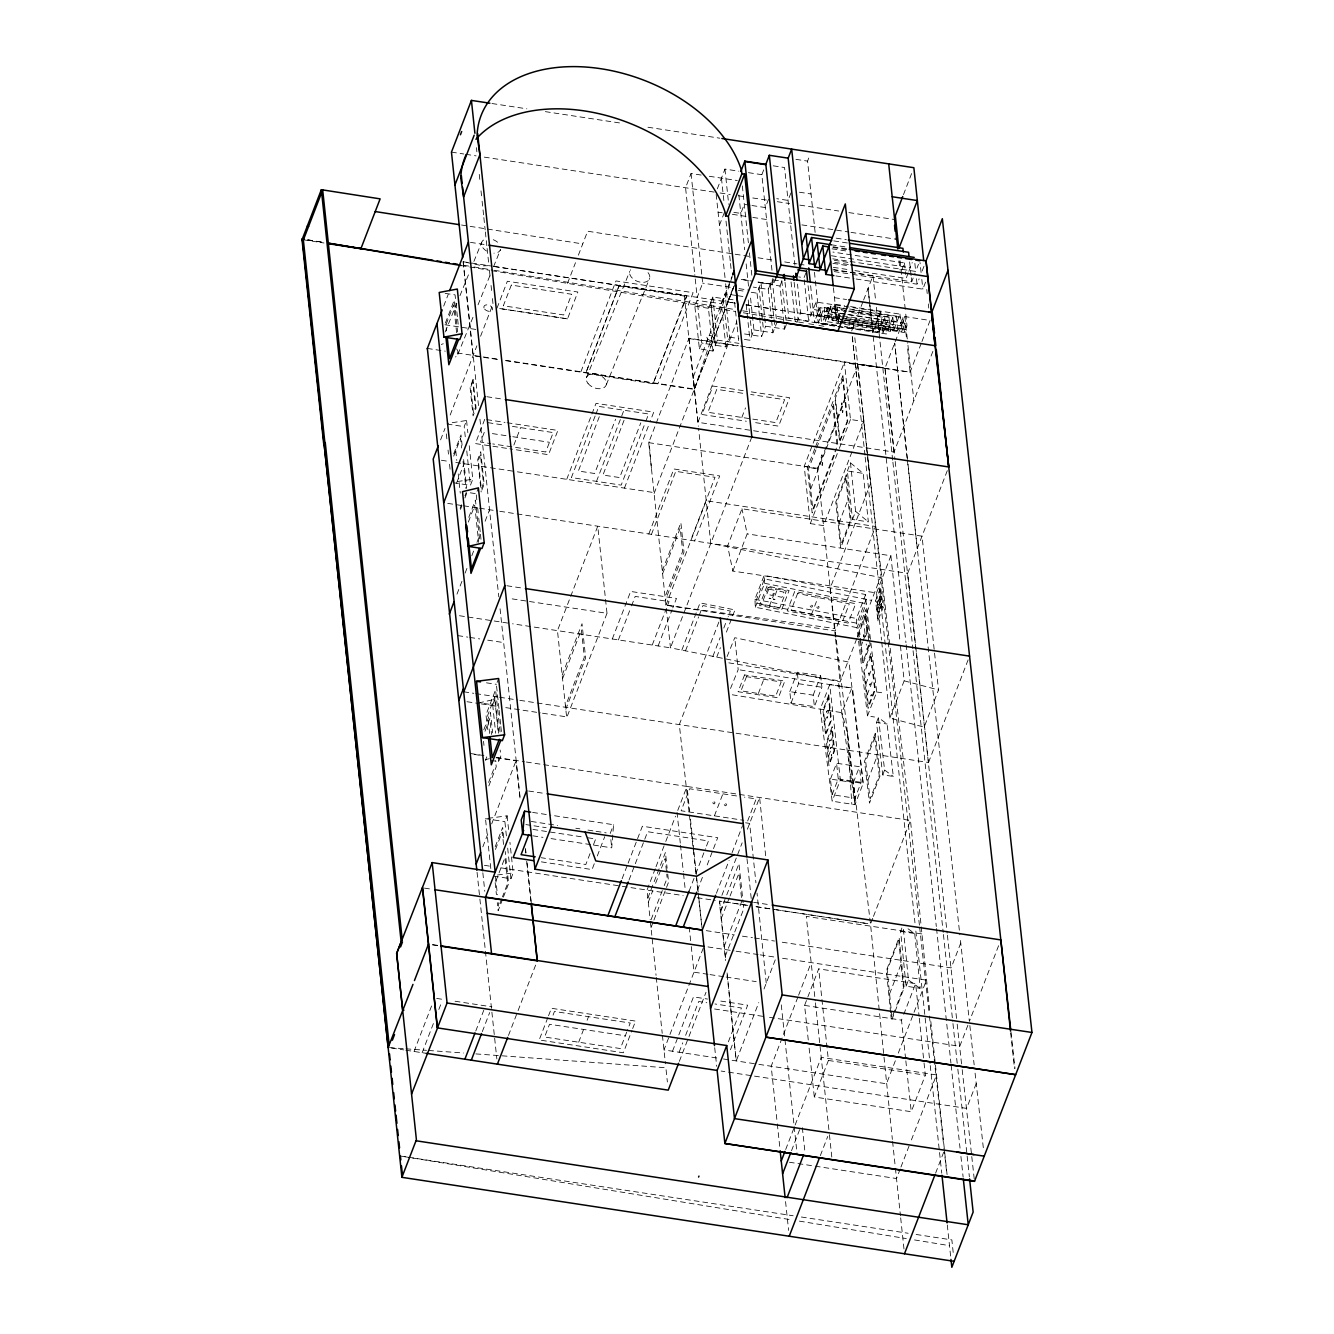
<?xml version="1.0" encoding="UTF-8"?>
<svg xmlns="http://www.w3.org/2000/svg" width="1334" height="1334" viewBox="0 0 1334 1334"><rect width="100%" height="100%" fill="white"/><g stroke="black" fill="none" stroke-linecap="round" stroke-linejoin="round"><path stroke-width="0.75" stroke-dasharray="5 3.75" d="M877.955 620.844L877.272 603.968L880.09 595.964L880.673 587.46L875.571 600.717L877.955 620.844L883.075 607.604L880.673 587.46M880.09 595.964A8.721 2.151 -81.7 0 1 881.841 601.534A8.721 2.151 -81.7 0 1 879.339 612.123L877.222 611.656A8.721 2.151 -81.7 0 1 879.456 596.715L881.574 597.182L881.507 604.869L878.106 613.04M879.339 612.123L879.706 602.151L879.423 606.386M879.373 602.451L879.456 596.715M593.53 845.056L611.722 847.824L613.573 824.729L552.893 815.508M863.131 414.674L867.083 451.892M880.023 602.801L881.574 597.182M877.222 611.656L878.839 606.386M863.865 636.902L863.932 634.584L863.365 636.918M694.63 388.527L732.199 276.705M733.95 286.56L694.43 389.111L693.146 377.188L731.932 276.622M443.705 306.086L448.191 294.447M445.373 323.095L454.244 300.117L457.612 331.933M440.587 439.887L445.006 428.414M450.175 415.024L476.872 345.823M480.573 336.251L493.013 304.002L492.146 295.764M496.998 308.137L507.354 281.241L577.855 292.029L567.5 318.859L499.016 308.437L567.5 318.859M453.693 453.86L461.014 434.901L462.098 445.156M465.266 436.752L464.199 426.63L466.567 420.493L447.19 423.462M453.727 456.128L460.58 438.352L461.597 447.991M456.578 483.091L463.448 465.316M484.726 419.326L475.371 443.572L507.87 448.524M484.259 432.366L480.523 442.054L490.712 443.605M460.13 508.287L461.497 504.719M464.932 495.831L466.3 492.279M460.513 509.405L461.981 505.603M464.916 498.016L467.1 492.329M453.377 482.758L470.418 485.343L472.786 479.206L469.134 444.789M476.805 499.8L476.155 493.713L478.406 487.894M468.801 517.292L475.454 500.05L479.74 540.42M468.317 522.094L474.754 505.419L478.673 542.354M481.907 489.995L484.159 484.175L480.724 451.776L477.722 459.546L481.157 491.946M567.517 283.342L575.488 262.698M578.389 255.178L587.627 231.216L749.808 256.495M513.873 445.072L520.61 427.63M456.978 594.164L462.164 580.74M465.132 573.07L467.35 567.3M471.786 555.794L474.004 550.042M476.972 542.354L479.94 534.684M485.109 521.26L489.561 509.738M580.907 371.786L615.974 280.94L693.08 292.68L658.012 383.525M619.259 285.209L585.676 373.453L653.093 383.708L686.777 296.415L686.677 295.464L619.259 285.209L585.676 373.453M566.717 479.323L596.031 403.352L653.743 412.139L650.092 421.627M595.131 416.041L571.402 477.555L621.194 485.126L644.922 423.612M595.881 414.107L598.849 406.42L648.624 413.99L645.656 421.694M701.184 175.054L691.062 173.503L685.559 187.744L694.564 272.52M599.299 416.708L578.356 471.019L594.647 473.503L615.608 419.193M498.949 708.454L496.381 684.325L498.633 678.506M492.68 704.802L494.797 699.299L479.456 702.785L492.68 704.802L495.681 733.2M483.808 729.765L490.462 712.523L492.63 732.866M484.976 731.265L489.845 718.642L491.529 734.484M485.409 760.463L486.793 756.845M596.481 481.374L623.928 410.238M624.062 420.293L602.935 475.037L619.676 477.572L640.804 422.828M717.342 188.811L724.946 169.085L738.836 171.202M488.628 782.424L494.897 766.183M488.828 785.926L496.231 766.767L495.581 760.78M491.145 760.447L498.699 761.597L500.817 756.095L500.167 750.025M686.677 295.464L653.093 383.708M719.46 225.229L724.946 211.005M482.825 846.873L488.728 831.566M491.679 823.912L516.158 760.463M702.034 276.905L702.684 283.125L697.198 297.349L694.781 274.587M624.429 488.111L649.358 423.528M856.711 638.853L840.103 681.891L670.468 647.824L648.708 442.655L688.994 338.219L738.386 345.739M414.024 1051.475L431.666 1005.736M495.181 846.823L502.668 827.43L503.935 839.453M506.386 835.901L504.886 821.627L507.12 815.808L485.493 818.676L490.912 869.668M562.181 675.137L582.024 623.728L585.643 657.879L565.799 709.271M495.481 849.441L502.218 831.982L503.685 845.806M562.564 678.639L581.391 629.815L584.309 657.262L565.466 706.086M736.101 295.448L725.079 293.78L729.681 337.168L725.946 346.873L715.374 345.256L710.789 302.501L697.198 300.283L694.831 306.086L699.4 348.841L713.006 351.059L715.374 345.256L710.805 302.184L712.79 297.015L723.361 298.616M422.144 1052.709L433.75 1022.628M438.836 1009.471L441.737 1001.967M771.969 270.268L761.831 174.687L763.765 169.685M651.442 468.501L649.074 441.671M495.948 880.94L504.936 857.662L507.67 883.358L502.418 896.932M725.946 346.873L721.377 303.785L725.079 293.78M607.003 613.307L566.7 717.742L557.462 630.632L597.749 526.196L607.003 613.307L509.004 598.399M493.83 266.4L735.818 303.218L727.597 301.968L733.083 287.744L702.684 283.125M654.094 493.48L735.468 282.691M768.551 199.2L765.316 207.554L751.942 205.519M501.667 898.866L498.683 906.62L498.266 902.668M712.79 297.015L717.358 340.087L715.374 345.256L701.767 343.038L697.198 300.283M502.635 899.099L498.132 910.738L497.282 902.718M503.385 897.165L508.621 883.592L505.219 851.492M493.497 876.088L510.939 878.739L513.19 872.92L509.938 842.321M648.808 533.967L673.87 468.984L719.693 475.955L694.63 540.937M651.459 534.367L675.788 471.336L715.007 477.289L690.678 540.337M612.306 638.969L630.649 591.446L676.471 598.416L672.803 607.92M932.866 351.392L894.03 452.076L697.965 422.311L736.768 321.727M618.392 639.903L630.799 607.754M631.532 605.869L635.184 596.415L669.018 601.567L666.833 607.237M790.945 192.913L788.044 200.4L776.738 198.683M815.124 232.416L807.57 161.114L809.655 155.678M759.446 315.891L757.045 293.163L761.03 282.808L770.285 284.225L774.887 327.614M475.771 1031.015L483.742 1010.338M661.414 562.531L661.797 561.564M770.285 284.225L768.284 289.395L753.226 287.093M482.324 1031.599L489.678 1012.556M780.006 286.01L781.874 281.157L772.186 279.69L770.318 284.542L780.006 286.01L784.575 329.098L765.633 326.213L764.766 317.942M744.405 339.403L749.958 340.253L753.943 329.915L750.442 296.848M662.298 570.819L680.874 522.695L683.992 552.043L665.416 600.167M776.054 277.755L773.487 284.442L756.278 281.824L773.487 284.442L772.836 278.372M662.614 573.737L680.207 528.147L682.658 551.342L665.066 596.932M744.555 333.95L761.647 336.552L765.633 326.213M665.949 605.169L706.236 500.75L875.538 526.496L835.251 630.932L665.949 605.169L834.434 628.464M652.243 645.039L666.1 609.121M753.943 329.915L772.886 332.783L776.755 322.761M741.837 417.459L745.523 407.887M658.129 645.939L672.069 609.821M508.471 1035.451L517.325 1012.506M518.076 1010.588L535.784 964.682M805.919 272.87L804.052 277.722L798.749 276.922M784.575 329.098L786.443 324.245M590.045 853.56L585.826 864.499L541.304 857.729M593.563 844.439L595.681 838.969L585.559 837.418M751.809 437.018L670.468 647.824L512.556 623.795M796.882 322.578L800.567 313.04L797.499 284.109M594.28 863.748L592.046 869.568L539.47 861.564M597.282 855.978L604.769 836.585M610.205 833.467L613.573 824.729M681.841 650.108L700.05 602.901L734.967 609.921L725.496 634.45M785.026 282.324L788.828 318.092L808.654 321.11L816.008 302.034L880.774 311.889L882.991 332.8L844.539 326.947M685.493 650.842L698.599 616.892M699.333 615.007L702.968 605.569L730.365 611.072L728.181 616.742M881.757 642.138L889.811 718.009L924.162 727.13L938.502 689.945L922.027 536.168L741.971 508.771L727.614 545.956L732.833 571.069L876.538 592.93L881.541 640.087M836.635 325.296L814.457 321.928L819.943 307.687L846.256 311.689M547.824 1017.609L539.186 1039.97L623.345 1052.776L631.966 1030.415M548.541 1015.741L551.409 1008.287L635.568 1021.094L632.683 1028.547M800.567 313.04L819.076 315.858L821.077 310.689M836.435 325.713L818.226 322.945L824.212 307.437L842.438 310.205M553.043 1015.141L554.444 1011.489L630.232 1023.011L627.414 1030.315M849.475 309.004L896.331 316.125L890.478 331.316L825.262 321.411L824.629 315.341L827.614 307.587L892.83 317.509L894.08 329.315L828.431 319.326L827.814 313.573L830.682 306.136L847.423 308.688M892.83 317.509L886.46 333.984L821.694 324.145L828.064 307.654M825.262 321.411L831.132 306.203M828.431 319.326L834.284 304.119L844.555 305.686M732.833 571.069L747.173 533.883L741.971 508.771M842.471 322.061L832.216 320.493L837.202 307.57L847.457 309.121M718.859 622.078L679.306 724.579L689.178 813.023M622.111 878.739L627.364 865.132M628.114 863.181L642.371 826.23L717.709 837.702L706.453 866.867M844.272 317.125L837.669 316.125L838.352 322.495L839.353 319.91L838.669 313.523M712.89 656.345L720.177 637.485M723.812 628.047L727.447 618.626M629.014 880.04L647.657 831.716L708.454 840.97L706.22 846.773M716.742 657.112L720.393 647.674M903.485 194.597L912.373 171.536M851.676 330.932L862.865 301.934M863.615 300L872.986 275.704L833.983 269.618M578.673 1042.204L583.592 1029.431M587.11 1020.31L588.527 1016.675M887.994 639.953L857.712 365.099L844.405 362.198L850.475 419.493L863.698 421.511L823.528 525.613L810.305 523.595L804.235 466.3L812.406 445.106M813.156 443.171L844.405 362.198M865.633 594.53L856.411 618.459L856.962 627.647L755.327 607.22L754.911 599.316L764.149 575.388L865.633 594.53L866.2 603.718L856.995 627.697L867.484 715.924L874.537 717.008M814.757 448.808L807.37 467.934L812.156 512.923L835.751 451.742M815.491 446.907L833.2 401.017L837.969 446.006M755.327 607.22L764.565 583.292L764.149 575.388M815.908 449.925L808.537 469.034L812.806 509.238L836.385 448.107M816.641 448.024L832.866 405.986L837.135 446.19M655.261 868.684L647.007 890.078L650.158 919.643M656.011 866.733L665.016 843.405M665.766 841.471L675.521 816.191M677.739 810.455L686.993 786.46L910.488 820.46L929.948 1013.256M647.857 897.982L665.449 852.393L667.117 868.217M648.307 902.218L652.693 890.862M655.611 883.291L660.73 870.035M661.447 868.134L665.116 858.662L666.55 872.219M857.712 365.099L817.542 469.201L804.235 466.3M810.672 489.144L825.413 450.925M826.146 449.024L835.001 426.096M837.702 419.009L844.939 400.25M880.49 311.839L872.719 331.983L868.084 288.411L905.953 642.705M880.774 311.889L877.905 319.326L879.223 331.766L844.689 326.513M769.401 606.086L776.021 588.944M651.092 919.676L663.515 887.494M664.232 885.593L667.167 878.022L666.75 874.154M857.562 384.926L851.892 332.916M901.734 270.052L904.469 262.948L832.95 252.059M879.223 331.766L884.709 317.542L848.291 312.006M650.992 927.647L653.193 921.961M653.927 920.06L668.584 882.074L667.333 870.202M882.991 332.8L888.978 317.275L844.455 310.505M810.305 523.595L838.569 450.342M839.319 448.407L850.475 419.493M908.171 273.07L906.119 278.406L851.526 270.102M908.854 271.286L912.223 262.565M832.883 269.785L911.722 281.774L915.057 273.153M832.816 258.829L915.708 271.436L918.459 264.315M894.08 329.315L899.933 314.107L846.606 306.003M626.713 1032.132L620.377 1048.557L544.589 1037.018L549.525 1024.262L625.312 1035.784M844.522 322.378L897.865 330.482L902.851 317.559L849.508 309.438M758.362 693.48L763.832 679.289M852.376 274.354L917.075 284.192L919.126 278.856M923.962 266.316L921.194 273.52L920.026 262.581M921.927 341.537L930.065 320.477L904.886 316.575L884.926 368.317L894.964 459.396M714.407 815.841L722.895 793.847M847.357 470.969L850.475 462.881L863.215 473.37L868.351 521.877L852.493 519.46L847.357 470.969L863.215 473.37M840.22 321.978L901.767 331.349L904.886 323.262L813.14 309.471M840.353 322.795L904.435 332.55L907.003 325.746L905.486 311.522M689.061 891.212L695.031 875.754M695.781 873.82L705.469 848.707M856.128 279.006L922.845 289.161L925.629 281.958M697.449 890.195L703.452 874.637M838.919 523.228L848.024 499.616M811.506 614.357L817.992 597.532M852.493 519.46L855.611 511.372L850.475 462.881M921.194 343.455L910.105 372.203L746.173 347.257M789.811 691.629L797.298 672.219L820.66 675.771L821.877 687.26L814.39 706.653L791.045 703.118L789.811 691.629L813.173 695.164L814.39 706.653M716.408 893.296L729.098 860.413M732.083 852.676L742.538 825.613M791.045 703.118L798.532 683.708L797.298 672.219M747.674 820.927L756.161 798.933L744.422 797.148M721.894 895.331L742.138 842.855M747.39 829.231L759.613 797.549L765.799 856.995M703.251 948.157L663.982 1049.941L717.775 1058.112M720.71 911.522L724.079 902.801M672.519 1051.225L693.48 996.915L707.52 999.049M813.173 695.164L820.66 675.771M679.106 1052.243L682.725 1042.838M685.626 1035.317L698.683 1001.5L706.82 1002.734M679.339 1061.364L688.227 1038.336M688.978 1036.418L706.003 992.279M829.731 684.559L820.243 709.138L832.166 801.2L854.977 804.669L863.165 783.475L852.543 688.027L829.731 684.559L840.353 780.006L832.166 801.2M866.15 599.316L856.912 623.245L755.277 602.835L764.515 578.906L871.552 600.4M824.679 721.777L829.665 708.854M857.462 636.935L880.407 577.472L710.772 543.388L698.566 428.347M876.538 592.93L890.879 555.744L747.173 533.883M861.28 645.573L862.648 642.054M863.315 640.287L867.4 629.731M865.416 636.885L867.033 632.683L867.45 636.235M827.914 748.908L832.533 736.952M868.517 645.139L866.883 649.341L866.25 644.005M869.251 645.389L863.148 661.23L859.413 629.915L865.533 614.057L868.784 641.487M828.647 755.844L833.266 743.872M519.843 700.333L928.514 762.498L907.67 573.353L948.724 466.967M865.866 683.942L872.102 667.784M728.364 1041.821L741.421 1007.987L714.957 1003.968M830.465 779.073L836.568 763.231L859.48 766.716L861.147 782.358L855.027 798.199L832.116 794.714L830.465 779.073L853.36 782.558L855.027 798.199M867.167 694.814L873.403 678.656M730.448 1049.775L747.674 1005.169L717.559 1000.583M832.116 794.714L838.236 778.873L836.568 763.231M867.484 715.924L876.721 692.013L866.233 603.768M727.113 974.887L736.251 1060.93L758.763 1002.601M763.998 988.994L775.521 959.163M853.36 782.558L859.48 766.716M876.505 722.461L878.389 717.609L887.077 723.995L893.313 776.421L882.741 774.887L876.505 722.461L887.077 723.995M889.811 718.009L904.152 680.824L900.233 643.905M867.867 780.157L876.988 756.561M882.741 774.887L884.609 770.035L878.389 717.609M797.849 997.165L771.185 1066.25L777.088 1121.861M798.582 995.247L811.172 962.631M808.271 1040.003L804.585 1005.402L818.692 968.868L915.624 983.608L919.076 1016.174M928.514 762.498L968.817 658.062M872.736 918.309L870.502 924.062L892.363 1139.403M873.47 916.391L910.488 820.46L867.283 453.893M785.693 1149.491L821.227 1057.395L936.501 1074.921L910.572 1142.087M791.529 1150.692L800.45 1127.563M924.045 1062.981L925.329 1075.187L911.239 1111.722L814.307 1096.982L828.414 1060.447L818.692 968.868M908.02 928.781L914.724 933.533L920.193 988.361L906.086 986.176L900.617 931.349L902.384 926.746M820.343 1155.611L827.73 1136.451M889.595 993.83L901.067 964.082M894.831 1010.121L891.962 1017.559L887.227 970.101L898.699 940.353L903.435 987.81L895.548 1008.254M906.086 986.176L908.454 980.04L903.185 927.23M905.619 1058.812L901.517 1020.143L903.001 1016.308M903.752 1014.374L915.624 983.608M895.331 1060.797L886.46 1083.775L758.863 1064.365M898.282 1053.126L926.446 980.156L780.34 957.929M960.747 943.021L951.142 967.9L778.639 941.671M900.217 1168.951L896.515 1178.539L789.478 1162.264M900.95 1167.033L909.838 1144.005M967.917 1025.229L959.78 1046.29L766.75 1016.925M998.582 945.739L969.384 1021.394L960.08 936.852M935.601 1173.153L943.738 1152.059M976.238 1083.491L966.616 1108.387L721.144 1071.052M720.36 911.205L738.969 863.598L743.121 902.668M721.16 918.759L729.314 897.899M730.065 895.998L738.936 873.286L741.621 899.199M724.112 946.523L741.837 901.184M725.162 956.445L743.772 908.838L743.338 904.735M445.206 331.899L456.828 303.318M459.947 295.698L468.467 274.754M473.903 261.414L481.657 242.354M457.862 354.327L473.387 316.225M478.039 304.802L490.445 274.32M493.547 266.7L500.533 249.558A10.105 6.587 22.2 0 1 493.947 253.16M586.426 377.722L629.748 271.369M606.32 384.709L649.641 278.356M713.006 351.059L708.437 308.304L710.789 302.501M699.4 348.841L701.767 343.038M727.097 656.545L734.767 637.702L849.024 662.181L863.165 783.475L840.353 780.006M730.515 688.461L738.186 669.618L734.767 637.702M728.848 662.865L838.419 680.74L841.821 712.656L847.34 732.566L854.977 804.669L841.821 712.656L851.792 688.161L738.186 669.618M835.351 636.968L817.442 468.317L820.51 461.497M489.311 758.712L485.476 759.596L489.261 760.163M457.295 481.574L472.786 479.206M497.449 875.004L513.19 872.92M488.394 265.666L483.141 265.883L463.081 261.731L473.053 355.728L497.632 359.463M389.445 1047.624L403.852 1048.674M405.92 1048.824L426.496 1050.325M428.548 1050.475L463.548 1053.01M475.888 1053.91L665.866 1067.734L667.384 1081.991M876.721 692.013L883.758 693.03M894.03 452.076L885.059 367.984L857.612 364.215L910.105 372.203L907.303 345.723M494.53 266.583L682.441 295.097M798.532 683.708L821.877 687.26M491.946 103.518L526.847 108.821M545.323 111.639L621.277 123.195M647.974 127.247L719.826 138.186M795.931 159.346L807.57 161.114M773.253 165.816L784.559 167.534L794.914 265.149M748.457 172.653L761.831 174.687M709.304 176.288L737.318 180.54M799.416 192.213L811.055 193.98M451.459 152.126L463.782 153.994M465.833 154.31L476.105 155.878M484.309 157.129L715.974 192.363M720.06 192.98L730.282 194.531M738.469 195.781L744.605 196.715M752.776 197.966L767.1 200.133M777.322 201.701L789.595 203.568M799.816 205.119L838.686 211.022M848.908 212.59L893.897 219.426M750.025 205.236L744.305 204.369L740.804 213.407L732.883 212.206M718.076 212.139L722.161 212.773M732.383 214.324L750.792 217.125M752.843 217.425L769.201 219.927M779.423 221.477L791.696 223.345M801.917 224.896L848.958 232.049M851.009 232.366L895.998 239.203M836.201 238.169L846.323 239.72M833.783 240.904L847.94 243.055M831.332 244.789L847.507 247.24M833.05 246.773L847.207 248.924M832.9 247.54L847.057 249.691M832.082 248.841L846.24 250.992M831.382 255.744L910.238 267.734M834.25 260.297L848.407 262.448M834.717 262.398L848.858 264.566M832.916 263.365L849.274 265.85M833.333 267.334L849.508 269.802M834.184 271.586L850.358 274.054M835.918 275.938L854.11 278.706M748.474 280.507L740.537 279.29L752.443 281.157M470.468 242.371L486.893 244.872M834.484 297.682L846.606 299.533M739.036 288.644L748.941 290.162M738.086 290.278L745.489 291.396M751.225 292.279L757.045 293.163M737.952 295.731L743.505 296.582M831.299 311.889L845.656 314.074M847.707 314.374L896.948 321.878M827.814 313.573L840.487 315.508M842.521 315.808L893.463 323.562M846.323 317.425L903.768 326.163M824.629 315.341L889.828 325.263M817.325 314.49L843.638 318.493M845.673 318.793L882.091 324.329M463.081 261.731L491.779 266.1M746.09 304.786L781.024 310.288M819.676 315.975L843.105 319.543M845.139 319.86L885.609 326.013M840.287 319.51L905.569 329.448L843.472 320.193M619.36 286.16L686.777 296.415M710.805 302.184L721.377 303.785M445.139 293.363L455.061 294.864L455.711 300.967M729.681 337.168L738.869 338.569M717.358 340.087L738.953 343.372M740.437 346.04L885.059 367.984M688.878 338.536L737.985 346.006M444.939 324.746L478.806 329.898M743.205 390.645L712.94 386.043L701.967 414.49L746.34 421.244M751.275 391.879L789.595 397.699L778.622 426.146L754.41 422.478M742.704 393.28L716.775 389.345L707.904 412.289L775.771 422.611L784.625 399.666L750.692 394.497M427.364 348.441L445.289 351.159M457.245 352.976L497.582 359.113M505.703 360.347L694.397 389.061M505.836 360.714L694.264 389.378M486.843 396.715L503.268 399.216M648.708 442.655L817.442 468.317M486.76 419.643L505.036 422.411M507.07 422.728L557.862 430.448L548.507 454.711L509.905 448.824M488.011 422.661L504.302 425.146M512.456 426.38L553.21 432.583L545.723 451.976L492.746 443.922M447.14 424.045L464.199 426.63M492.413 433.6L510.755 436.385M512.79 436.702L549.475 442.288M441.421 460.263L447.574 461.214M455.794 462.464L515.358 471.519M517.409 471.836L654.41 492.663M470.302 492.83L476.155 493.713M447.724 503.385L461.664 505.503M463.665 505.803L477.605 507.921M479.59 508.221L497.732 510.989M499.766 511.289L907.67 573.353M506.887 585.743L523.312 588.244M459.463 615.724L492.129 620.694M494.18 620.994L510.505 623.478M457.829 635.601L467.784 637.118M469.785 637.419L479.74 638.936M487.71 640.153L503.652 642.571M486.46 682.825L496.381 684.325M463.798 691.796L473.753 693.313M475.754 693.613L497.665 696.948M499.65 697.248L517.792 700.017M466.983 701.717L479.239 703.568M481.274 703.885L497.599 706.37M505.769 707.62L540.47 712.89M542.521 713.206L567.017 716.925M838.236 778.873L861.147 782.358M470.335 753.493L486.276 755.928M496.231 757.429L524.362 761.714M526.396 762.031L686.993 786.46L689.611 811.072M474.204 754.427L480.173 755.327M496.115 757.762L516.041 760.797L520.177 799.766M736.585 795.948L689.628 788.761L681.14 810.755L743.755 820.327M745.606 822.795L749.641 823.412L755.944 882.825M528.664 791.029L545.006 793.513M532.666 812.423L550.875 815.191M531.316 821.461L557.612 825.463M575.821 828.231L579.873 828.848M587.961 830.082L594.03 830.999M596.048 831.315L606.17 832.85M525.896 824.595L531.966 825.513M533.984 825.813L546.123 827.664M485.493 818.676L504.886 821.627M532.933 829.414L583.542 837.118M532.85 835.818L542.955 837.352M551.042 838.586L591.496 844.739M753.643 902.318L770.118 904.819M484.409 865.332L492.646 866.583M500.884 867.834L620.26 885.993M622.311 886.31L683.158 895.564M697.198 897.699L715.274 900.45M747.84 905.402L719.293 901.067L725.596 960.547M755.994 906.653L774.354 909.438M776.388 909.755L870.502 924.062L836.218 639.053M746.09 905.186L719.643 901.167L725.829 960.647M756.261 906.736L866.133 923.411M921.827 933.933L806.27 916.358L815.224 1000.817M706.253 930.648L734.367 934.934M742.404 936.151L752.443 937.685M754.46 937.985L774.537 941.037M424.479 888.127L432.6 889.361M707.97 946.923L734.067 950.892M736.085 951.209L758.162 954.56M760.163 954.861L776.238 957.312M708.037 974.304L693.98 972.169L690.945 943.488M710.038 974.604L724.095 976.755M726.096 977.055L756.211 981.641M766.25 983.158L757.028 893.063M432.633 944.589L438.719 945.523M432.499 944.922L438.603 945.839M804.585 1005.402L901.517 1020.143M714.557 1008.988L764.749 1016.625M436.652 998.432L442.788 999.366M455.061 1001.234L491.879 1006.836M828.414 1060.447L925.329 1075.187M723.462 1058.979L756.812 1064.048M391.512 1048.04L403.785 1049.908M405.836 1050.225L426.23 1053.326M400.417 1156.028L406.587 1156.962M408.654 1157.278L793.13 1215.758M801.367 1217.008L908.171 1233.266M916.124 1234.467L951.859 1239.903L953.51 1255.477M758.029 257.779L774.454 260.33M784.709 261.931L797.032 263.865M799.083 264.182L807.303 265.466M461.514 225.012L582.725 243.922M746.09 304.852L838.452 319.226M303.418 239.787L323.945 242.988M900.617 931.349L914.724 933.533M307.77 239.837L324.179 242.505M463.682 265.283L471.886 266.617M473.937 266.95L492.413 269.968M494.464 270.302L734.484 309.471M742.688 310.805L851.426 328.564M694.831 306.086L708.437 308.304M732.299 694.781L841.821 712.656M404.536 1156.695L410.705 1157.695M412.756 1158.029L791.145 1219.793M799.383 1221.127L906.32 1238.586M914.54 1239.936L949.508 1245.639M307.754 239.837L324.095 242.588M461.13 265.533L489.778 270.335M491.812 270.669L735.151 311.422M743.321 312.79L796.481 321.694M798.532 322.028L806.703 323.395M808.754 323.745L816.925 325.112M818.976 325.446L827.147 326.813M754.911 599.316L856.411 618.459M764.565 583.292L866.2 603.718M904.152 680.824L938.502 689.945M908.454 980.04L920.193 988.361M880.023 603.818L883.075 607.604M878.756 605.019L875.571 600.717M884.609 770.035L893.313 776.421M855.611 511.372L868.351 521.877M865.299 616.692L866.783 629.148L865.032 633.683L863.548 621.21M859.346 636.752L858.396 628.798L865.883 609.388L870.135 645.206L862.648 664.599L859.58 638.736M835.968 637.018L830.165 588.194L870.468 483.775L867.717 457.879M907.103 458.012L894.664 343.088L907.787 462.198M907.337 460.063L917.292 548.457M689.411 815.074L697.882 891.029M698.116 893.096L701.767 925.929M1010.955 1031.799L1015.007 1068.551M908.004 464.249L959.846 934.801M969.851 1025.546L974.17 1064.866M975.087 1073.153L983.575 1150.108M895.197 461.464L947.157 933.133M947.39 935.201L956.962 1022.077M957.178 1024.145L961.964 1067.6M962.198 1069.668L971.536 1154.477M971.769 1156.545L974.27 1179.306M888.227 642.021L919.409 925.146M919.643 927.213L929.198 1014.007M929.431 1016.074L943.772 1146.273M944.005 1148.341L946.74 1173.136M1010.722 1033.15L1014.457 1068.384M926.78 289.461L927.213 293.597M928.314 303.935L928.747 308.071M921.811 279.39L922.845 289.161M914.857 263.415L915.708 271.436M916.491 278.723L917.075 284.192M909.621 261.948L911.089 275.754M911.305 277.772L911.722 281.774M904.469 262.948L905.703 274.537M900.1 260.78L905.269 309.505M904.886 316.575L907.737 343.238M907.954 345.289L913.857 400.667M898.999 260.814L899.966 269.968M904.886 323.262L906.436 337.585M902.851 317.559L904.435 332.55M899.933 314.107L901.767 331.349M896.331 316.125L897.865 330.482M888.978 317.275L890.478 331.316M884.709 317.542L886.46 333.984M892.679 460.163L875.938 303.435M892.913 462.231L912.856 648.658M913.073 650.725L943.205 932.433M943.438 934.5L952.743 1021.51M952.96 1023.578L957.612 1067.067M957.845 1069.151L966.933 1154.077M967.15 1156.144L969.368 1176.855M872.986 275.704L875.721 301.451M906.203 644.722L936.318 926.496M936.551 928.531L950.942 1063.198M951.175 1065.266L960.03 1148.124M960.914 1156.411L963.131 1177.138M890.879 555.744L900.016 641.871M930.832 1021.527L944.255 1148.157M944.689 1152.209L947.107 1174.887M853.076 321.461L853.943 329.598M854.811 337.752L865.599 437.969M866.666 447.924L867.5 455.878M852.343 337.135L864.966 455.094M865.182 457.162L914.974 922.794M915.858 931.082L930.031 1063.515M930.248 1065.599L939.319 1150.442M939.536 1152.509L941.754 1173.203M947.29 1224.946L950.758 1257.445M919.293 1018.209L923.828 1060.947M837.202 307.57L838.352 322.495M833.417 287.727L837.168 323.111M834.284 304.119L836.118 321.361L839.236 313.273L839.419 318.009M830.682 306.136L832.216 320.493M827.614 307.587L828.264 313.64M905.836 1060.847L911.239 1111.722M824.212 307.437L825.062 315.408M819.943 307.687L821.694 324.145M814.457 272.269L819.076 315.858M816.008 302.034L818.226 322.945M810.622 285.709L814.457 321.928M808.071 285.726L811.139 314.641M804.269 279.79L808.654 321.11M892.579 1141.47L895.197 1166.183M895.414 1168.251L900.467 1215.791M900.683 1217.875L904.285 1251.826M835.568 639.019L840.103 681.891M794.13 282.308L798.082 319.51M791.062 281.941L795.281 321.677M781.807 280.524L786.009 320.143M772.186 279.69L776.321 318.659M768.217 288.761L771.352 318.326M771.569 320.393L772.886 332.783M761.03 282.808L764.532 315.875M758.963 287.344L763.632 331.382M759.663 317.959L761.647 336.552M742.338 185.876L748.374 242.738M749.441 252.826L752.009 277.055M738.853 194.931L744.655 249.758M746.156 263.899L748.524 286.11M748.224 299.95L750.192 318.543M750.408 320.61L751.942 335.084M746.223 305.119L749.958 340.253M815.441 1002.834L828.998 1130.615M829.431 1134.684L831.832 1157.362M724.946 169.085L728.681 204.235M721.461 178.139L724.079 202.785M726.013 221.094L730.298 261.481M730.515 263.515L731.365 271.586M736.985 324.779L734.35 299.983L723.328 298.299L727.947 341.704M737.202 326.847L738.736 341.304M809.121 1048.14L814.307 1096.982M716.175 194.347L725.463 281.774M725.663 283.792L727.597 301.968M802.368 1127.68L804.886 1151.475M781.274 1004.886L797.132 1154.377M691.062 173.503L701.801 274.837M777.322 1123.928L779.94 1148.657M785.559 1201.584L788.611 1230.398M746.99 858.712L751.375 899.95M688.994 338.219L697.965 422.311M684.292 295.381L698.332 426.28M690.478 819.276L693.747 850.041M693.963 852.092L698.532 895.164M698.749 897.215L702.234 930.048M714.707 1047.69L716.692 1066.3M677.022 812.356L680.29 843.088M680.507 845.139L683.325 871.769M683.542 873.82L685.076 888.161M689.194 927.097L690.729 941.437M650.358 921.577L656.061 975.321M656.278 977.388L662.214 1033.35M662.431 1035.417L665.449 1063.782M610.855 839.62L611.722 847.824M476.438 147.657L476.872 151.776M479.273 174.404L480.14 182.625M481.007 190.862L481.891 199.083M482.108 201.151L483.642 215.541M483.858 217.609L485.159 229.948M485.376 231.999L486.91 246.406M487.127 248.458L488.661 262.865M489.528 271.085L490.178 277.255M491.062 285.493L491.929 293.713M463.215 261.414L478.639 406.853M479.957 419.193L498.799 596.848M500.067 608.788L520.293 799.433M525.513 848.674L525.946 852.776M527.047 863.031L531.399 904.052M525.396 848.991L525.829 853.093M526.697 861.297L531.266 904.385M455.928 302.985L457.429 317.209M457.645 319.243L458.512 327.364M477.672 507.921L478.522 516.025M478.739 518.059L480.24 532.249M480.457 534.284L481.107 540.37M499.149 710.472L500.65 724.545M500.867 726.563L501.501 732.599M500.05 731.932L495.598 689.878L485.993 714.774L487.894 732.8M466.567 420.493L467.85 432.633M456.595 332.7L453.643 304.852L445.906 324.896L446.54 330.865M498.666 733.2L494.797 696.832L487.694 715.257L489.611 733.45M494.797 699.299L498.449 733.783M507.12 815.808L508.638 830.082M466.767 450.925L470.418 485.343M498.266 757.545L498.699 761.597M507.687 848.141L510.939 878.739M463.632 459.513L466.667 488.227M463.031 461.464L465.899 488.427M455.778 450.792L456.795 460.43M458.229 473.903L460.28 493.163M483.542 741.337L483.975 745.389M495.531 876.988L497.415 894.781M495.164 882.658L496.431 894.697M446.323 433.883L446.957 439.953M448.041 450.075L448.474 454.127M449.541 464.249L450.192 470.318M482.841 872.786L484.792 891.262M477.055 872.319L479.673 896.998M479.89 899.049L496.848 1058.913M727.097 972.92L736.251 1060.93M890.628 1012.789L886.393 970.485L899.116 937.502L904.152 987.877L891.429 1020.844L890.829 1014.807M847.34 732.566L851.809 804.202M456.628 348.874A10.105 6.587 22.2 0 1 455.528 356.962M441.337 344.505A10.105 6.587 22.2 0 1 443.288 343.788M486.577 251.042A10.105 6.587 22.2 0 1 485.96 239.003M493.263 239.72A10.105 6.587 22.2 0 1 497.682 242.354M648.041 272.62A10.555 6.887 22.2 0 1 640.47 282.208A10.555 6.887 22.2 0 1 630.565 269.768M868.617 674.087L869.001 672.936L868.617 674.087M869.768 684.942L870.202 683.808L869.768 684.942M870.935 695.914L871.319 694.764L870.935 695.914M821.06 456.945C821.911 461.097 822.328 450.558 821.06 456.945M821.861 464.549C822.711 468.668 823.128 458.279 821.861 464.549M826.663 712.189L827.047 711.039L826.663 712.189M827.263 717.909L827.697 716.792L827.263 717.909M841.487 404.169C842.138 407.27 842.454 399.466 841.487 404.169M842.304 411.789C842.921 414.874 843.288 407.07 842.304 411.789M829.731 741.07L830.165 739.936L829.731 741.07M830.532 748.641L830.915 747.49L830.532 748.641M831.299 755.811L831.716 754.677L831.299 755.811M769.134 598.299L770.902 598.666L769.234 598.149M773.253 599.149L775.021 599.5L773.353 598.983M810.205 605.936C812.006 609.905 814.19 603.085 810.205 605.936M816.775 607.103C818.576 611.072 820.76 604.252 816.775 607.103M712.706 802.701C714.574 806.536 716.641 799.7 712.706 802.701M724.245 804.602C726.096 808.437 728.164 801.617 724.245 804.602M473.053 379.523L470.068 387.277L473.086 415.875L476.088 408.121L473.053 379.523M472.736 381.908L470.735 387.077L473.453 412.606L475.438 407.437L472.736 381.908M511.306 285.092L503.335 305.786L563.682 314.957L571.669 294.264L511.306 285.092M480.44 454.944L478.322 460.447L481.324 488.844L483.458 483.358L480.44 454.944M842.905 375.588L834.801 396.598L839.636 442.238L847.74 421.21L842.905 375.588M842.704 379.19L835.468 397.949L839.936 440.07L847.173 421.311L842.704 379.19M767 586.076L759.513 605.469L781.607 609.905L789.094 590.512L767 586.076M768.184 587.377L761.564 604.502L779.69 608.154L786.293 591.012L768.184 587.377M768.751 589.128L766.767 594.297L772.503 595.464L774.504 590.278L768.751 589.128M776.872 590.712L774.887 595.898L781.957 597.315L783.942 592.146L776.872 590.712M744.555 674.937L738.086 691.712L778.339 697.815L784.826 681.057L744.555 674.937M746.49 676.655L741.004 690.862L775.704 696.115L781.19 681.924L746.49 676.655M794.697 591.462L787.21 610.872L848.191 623.111L855.678 603.718L794.697 591.462M797.615 593.447L791.129 610.255L842.821 620.644L849.308 603.835L797.615 593.447M846.256 474.904L835.784 502.068L840.653 548.007L851.142 520.86L846.256 474.904M845.773 478.406L836.668 502.001L841.17 544.439L850.275 520.844L845.773 478.406M828.781 694.964L822.928 710.155L825.596 735.367L831.466 720.177L828.781 694.964M828.481 697.682L823.495 710.622L825.863 732.95L830.849 720.027L828.481 697.682M832.149 726.83L826.413 741.704L828.931 765.466L834.667 750.592L832.149 726.83M831.799 730.065L827.18 742.038L829.381 762.781L834 750.809L831.799 730.065M870.985 653.16L863.748 671.919L868.084 708.354L875.321 689.611L870.985 653.16M870.735 656.278L864.499 672.436L868.451 705.686L874.687 689.528L870.735 656.278M875.237 733.483L864.515 761.28L869.485 803.168L880.223 775.354L875.237 733.483M874.737 737.669L865.633 761.28L870.118 799.033L879.223 775.438L874.737 737.669M707.437 338.719A3.669 2.401 22.2 0 0 713.523 339.77A3.669 2.401 22.2 0 0 710.122 335.434A3.669 2.401 22.2 0 0 707.437 338.719M484.659 309.138A4.586 3.002 22.2 0 0 492.229 310.222A4.586 3.002 22.2 0 0 487.727 304.869A4.586 3.002 22.2 0 0 484.659 309.138M588.027 383.458A10.555 6.887 22.2 0 0 605.503 386.31A10.555 6.887 22.2 0 0 595.598 373.87A10.555 6.887 22.2 0 0 588.027 383.458"/><path stroke-width="1.5" d="M751.842 437.018L728.347 216.308L744.639 174.087L741.921 173.67L741.337 169.868A139.303 91.396 21.1 0 0 596.531 68.117A139.303 91.396 21.1 0 0 477.072 135.751L479.906 154.711L463.615 196.932L460.78 177.972A139.303 91.396 21.1 0 1 466.116 154.577M530.815 835.518L522.728 834.284L524.579 811.189L530.649 812.123M732.85 274.737L734.184 270.819L732.683 274.687M323.628 443.205L325.263 442.605L323.628 443.205L302.034 239.753L321.344 189.695L380.123 198.866L360.88 248.741L328.047 243.622M324.946 443.405L303.352 239.953L322.678 189.895L402.251 939.936M489.895 103.202L471.419 100.4L451.459 152.126L462.665 257.695M460.43 134.767L461.681 131.532M454.944 184.992L474.17 135.184M427.23 348.758L442.204 309.955M449.691 290.562L468.401 242.054M457.228 338.669L449.491 358.713L447.173 336.835M458.462 339.87L448.858 364.766L445.906 336.935M462.048 333.717L459.796 339.536L443.939 337.135L439.203 292.463L457.312 289.044L462.048 333.717L443.939 337.135M438.369 445.639L433.2 459.029L476.838 870.252M443.738 502.768L484.776 396.398M449.258 614.174L454.01 601.851M479.323 548.507L471.452 568.868L468.201 538.102M480.59 548.491L470.985 573.387L465.849 524.946M484.209 542.655L481.974 548.474L468.317 546.406L462.498 491.646L478.406 487.894L484.209 542.655L468.317 546.406M458.813 700.467L463.265 688.961M463.798 691.796L504.836 585.426M321.344 189.695L401.15 941.804L396.648 953.476L416.408 1139.736L401.901 1177.322L954.127 1261.314M403.952 1010.155L402.635 1009.955L396.648 953.476L432.166 862.598L495.181 872.186L436.968 323.545M400.534 947.007L402.468 942.004L401.15 941.804M499.3 739.269L492.196 757.695L490.045 737.485M500.9 739.953L491.296 764.849L488.544 738.803M504.602 734.817L502.351 740.637L482.524 737.619L476.555 681.307L498.633 678.506L504.602 734.817L482.524 737.619M302.351 238.936L303.668 239.153L302.351 238.936L388.144 1047.524L412.973 984.392M414.44 980.573L428.564 943.972M392.363 1040.22L394.53 1034.584M740.804 171.502L744.806 161.147L765.833 164.349L777.338 274.42L796.198 277.289L811.556 237.519L831.766 240.587M728.397 216.308L725.629 215.891L741.921 173.67M476.171 864.082L480.607 852.609M799.816 267.901L788.177 158.162L769.318 155.294L765.699 164.666L744.672 161.481M526.613 790.712L485.443 897.415L491.562 953.56M974.62 1181.057L724.879 1143.505L717.125 1070.435L437.469 1027.897L447.073 1003.001L432.166 862.598M524.579 811.189L521.21 819.926L522.728 834.284M523.662 830.415L513.173 857.562L533.4 860.647M505.319 399.533L948.724 466.967L935.067 345.706L739.003 315.941L735.451 282.708L751.676 240.453L744.639 174.087M788.177 158.162L791.679 149.108L803.318 258.846L809.138 259.73M528.798 834.584L521.06 854.66L535.217 856.812M744.806 161.147L756.445 270.819L738.969 315.925L838.002 330.932L854.294 288.711L845.306 203.935L820.026 269.435L826.096 270.352M751.609 902.168L534.951 869.201L551.242 826.98L477.655 133.467M464.882 1059.213L475.037 1032.9M471.302 1060.18L481.591 1033.5M776.054 277.755L780.957 265.032L769.318 155.294M782.991 277.455L784.175 274.387L784.809 280.34M801.767 244.239L805.886 233.567L832.166 237.569M497.399 1064.148L507.737 1037.368M440.637 946.156L537.269 960.864L531.399 904.052M815.141 264.566L809.071 263.648L817.175 242.621L831.332 244.789M820.743 267.934L814.674 267.017L822.795 246.006L828.848 246.923M820.61 267.234L819.209 270.852L780.957 265.032M833.883 275.621L825.796 274.404L830.665 261.798M607.854 915.691L621.361 880.69M614.841 916.741L628.264 881.957M902.734 196.515L895.331 215.724L898.816 248.591L917.342 200.567L892.196 196.748M895.998 239.203L897.415 235.518M675.638 925.996L689.061 891.212M683.191 927.147L696.698 892.146M928.898 312.123L931.532 312.506L935.067 345.706L926.046 260.914L942.338 218.693L948.007 270.318L931.716 312.54L1010.722 1029.765M715.658 895.231L702.234 930.048L714.49 1045.623M678.606 1063.281L668.234 1090.145L426.23 1053.326M710.538 1008.371L767.9 859.946L551.242 826.98M717.125 1070.435L726.73 1045.539L447.073 1003.001M698.582 1177.072L698.966 1176.088M767.9 859.946L782.208 994.914L724.879 1143.505L974.504 1181.374L1031.966 1032.466L948.007 270.318M781.24 1161.014L784.942 1151.425M782.608 1173.82L790.795 1152.626M787.043 1197.732L803.402 1155.327M789.228 1236.234L819.593 1157.528M904.485 1253.76L934.867 1175.071M411.556 1094.08L437.369 1028.431L422.444 887.827M733.967 854.777L696.698 876.271L595.798 860.914L585.176 832.149M956.928 1152.059L984.242 1156.161M854.294 288.711L755.261 273.703L751.709 240.453M434.634 889.678L702.234 930.048L485.576 897.082M782.208 994.914L1031.966 1032.466M751.592 902.001L765.933 1037.135L1015.674 1074.67M973.987 1154.61L734.484 1118.609L726.73 1045.539M721.877 138.486L913.857 167.7L923.712 260.514M848.341 240.02L902.918 248.324L903.318 251.976M849.958 243.355L908.587 252.276L909.004 256.145M849.525 247.557L914.224 257.395M849.224 249.225L926.046 260.914L931.699 312.49L848.624 299.85M855.144 250.925L859.179 251.542M863.215 252.159L867.267 252.76M871.302 253.377L875.354 253.994M881.424 254.927L885.459 255.528M889.511 256.145L893.547 256.762M897.599 257.379L901.634 257.996M905.686 258.613L911.739 259.53M915.791 260.147L919.826 260.764M850.892 264.866L927.714 276.555M797.732 269.918L806.536 271.252M488.944 245.189L735.418 282.675M307.304 226.113L308.621 226.313M302.234 239.22L303.568 239.42M302.101 239.586L303.418 239.787M302.034 239.753L303.352 239.953M525.363 588.544L969.568 656.128M476.555 681.307L480.523 681.907M547.057 793.83L743.271 823.678L746.773 856.661M772.186 905.136L1000.834 939.92L1010.505 1031.082M487.294 913.356L703.952 946.323M440.754 945.839L708.221 986.526M765.933 1037.135L1015.124 1074.587M416.008 1140.77L968.234 1224.779L963.348 1179.206M756.445 270.819L777.472 274.087M375.238 211.556L459.463 224.696M432.916 260.247L328.281 243.172L461.13 265.533M437.018 260.93L441.12 261.597M445.222 262.264L449.325 262.931M453.427 263.598L457.529 264.265M725.629 215.891L725.046 212.089A139.303 91.396 21.1 0 0 610.905 116.792A139.303 91.396 21.1 0 0 475.921 139.303M720.36 618.209L743.271 823.678M932.349 312.64L933.216 320.86M933.667 324.979L934.534 333.217M934.967 337.335L935.834 345.556M936.285 349.675L948.724 466.967M888.711 163.882L897.749 248.958M894.53 225.363L895.164 231.299M969.585 1178.922L973.136 1212.072L951.826 1267.3L950.975 1259.429M941.971 1175.271L947.073 1222.878M829.014 246.156L833.2 285.726M822.795 246.006L825.796 274.404M817.175 242.621L820.026 269.435M811.556 237.519L814.674 267.017M805.886 233.567L809.071 263.648M808.721 267.867L810.205 281.741M806.52 271.069L807.637 281.591M796.398 273.77L797.065 279.973M795.781 273.237L796.198 277.289M793.43 275.788L793.913 280.24M780.157 1150.708L785.126 1197.615M471.419 100.4L474.904 133.267M461.364 175.688L462.181 183.408M462.598 187.277L534.951 869.201M531.266 904.385L537.269 960.864M466.883 525.796L467.55 531.949M427.364 348.441L482.625 870.735M422.561 887.494L437.469 1027.897M325.263 442.605L389.228 1045.556M400.417 1156.028L400.834 1159.913M401.451 1165.749L402.284 1173.536M389.495 1053.777L390.145 1059.913M390.795 1066.033L391.462 1072.169M392.113 1078.306L392.763 1084.442M393.647 1092.629L394.297 1098.766M394.947 1104.902L395.614 1111.039M396.048 1115.124L396.932 1123.295M397.582 1129.431L398.232 1135.567M398.899 1141.704L399.55 1147.84M323.929 442.404L401.901 1177.322"/></g></svg>
